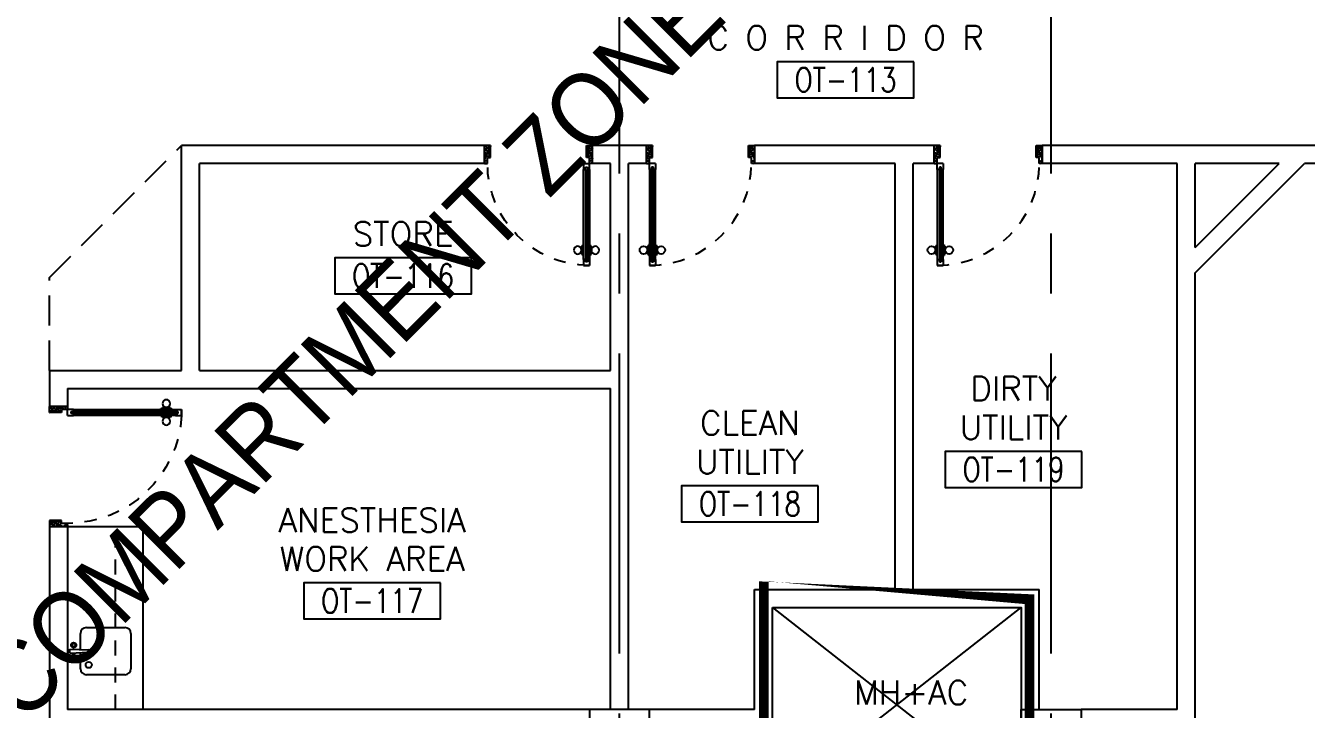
# Model space of a CAD drawing. Extents: x 275967.8 to 276060, y 57291.9 to 57371.4.
# Drawn here: x 275987.79 to 275998.46, y 57343.43 to 57349.13 of the extents above; entities that cross this region are included whole.
import ezdxf
from ezdxf.enums import TextEntityAlignment as Align

# ---------------------------------------------------------------- set-up
doc = ezdxf.new("R2010")
doc.units = 0
doc.header["$MEASUREMENT"] = 0
for name, pattern in [('CENTERX2', [4, 2.5, -0.5, 0.5, -0.5]), ('DASHED', [0.75, 0.5, -0.25]), ('HIDDEN', [0.375, 0.25, -0.125]), ('HIDDEN2', [0.1875, 0.125, -0.0625])]:
    doc.linetypes.add(name, pattern=pattern)
for name, color, linetype in [('AXES', 11, 'CENTERX2'), ('DOOR', 7, 'CONTINUOUS'), ('FireCompart', 7, 'DASHED'), ('ME-FIX', 3, 'CONTINUOUS'), ('RM-BOX', 4, 'CONTINUOUS'), ('RM-NAME', 2, 'CONTINUOUS'), ('RM-NO', 2, 'CONTINUOUS'), ('SHAFT', 3, 'CONTINUOUS'), ('TXT1', 2, 'CONTINUOUS'), ('WALL', 2, 'CONTINUOUS')]:
    doc.layers.add(name, color=color, linetype=linetype)
doc.styles.add('ROMANS', font='ROMANS.shx', dxfattribs={"width": 0.6})
doc.styles.add('TTXT', font='swisse.ttf', dxfattribs={"width": 0.6})

# ---------------------------------------------------------------- blocks, each defined once
blk = doc.blocks.new('RM1')
at = {"layer": 'RM-BOX'}
blk.add_lwpolyline([(569.8908462408872, -200), (-569.890846240829, -200), (-569.8908462407999, -500), (569.8908462407999, -500)], close=True, dxfattribs=at)
at = {"layer": 'RM-NAME', "style": 'ROMANS'}
for tag, p in [('ROOMNAME1', (-5.820766091346741e-11, 323.8095238095266)), ('ROOMNAME2', (0, 0))]:
    blk.add_attdef(tag, text='', height=200, dxfattribs=at).set_placement(p, align=Align.MIDDLE)
at = {"layer": 'RM-NO', "style": 'ROMANS', "width": 0.8}
blk.add_attdef('ROOMNO', text='', height=200, dxfattribs=at).set_placement((0, -350), align=Align.MIDDLE)
blk = doc.blocks.new('DOOR-10')
at = {"layer": 'DOOR', "color": 0, "linetype": 'ByBlock'}
for p, q in [((-25.69739139656303, 1099.999999999069), (-75.69739139656303, 1099.999999999069)), ((-75.69739139656303, 1099.999999999069), (-25.69739139656303, 1099.999999999069)), ((-75.69739139656303, 1049.999999999069), (-75.69739139603917, 1099.999999999098)), ((-42.69739139656303, 1069.999999999069), (-58.69739139656303, 1069.999999999069)), ((-58.69739139656303, 1049.999999999069), (-58.69739139656303, 1069.999999999069)), ((-42.69739139656303, 1049.999999999069), (-42.69739139656303, 1069.999999999069)), ((-25.69739139656303, 1049.999999999069), (-25.69739139656303, 1099.999999999069)), ((-82.89739139663288, 1005.042457220465), (-91.89739139663288, 1005.042457220465)), ((-91.89739139663288, 1005.042457220465), (-91.89739139663288, 940.2424572204764)), ((-75.69739139656303, 1017.642457220471), (-82.89739139663288, 1017.642457220471)), ((-82.89739139663288, 927.6424572204705), (-82.89739139663288, 1017.642457220471)), ((-82.89739139663288, 1005.042457220465), (-82.89739139663288, 940.2424572204764)), ((-58.69739139656303, 1049.999999999069), (-75.69739139656303, 1049.999999999069)), ((-25.69739139656303, 1049.999999999069), (-42.69739139656303, 1049.999999999069)), ((-25.69739139656303, 1017.642457220471), (-18.49739139649319, 1017.642457220471)), ((-18.49739139649319, 927.6424572204705), (-18.49739139649319, 1017.642457220471)), ((-18.49739139649319, 1005.042457220465), (-9.497391396493185, 1005.042457220465)), ((-18.49739139649319, 1005.042457220465), (-18.49739139649319, 940.2424572204764)), ((-9.497391396493185, 1005.042457220465), (-9.497391396493185, 940.2424572204764)), ((-82.89739139663288, 940.2424572204764), (-91.89739139663288, 940.2424572204764)), ((-75.69739139656303, 927.6424572204705), (-82.89739139663288, 927.6424572204705)), ((-25.69739139656303, 927.6424572204705), (-18.49739139649319, 927.6424572204705)), ((-18.49739139649319, 940.2424572204764), (-9.497391396493185, 940.2424572204764)), ((-1000.697391395341, 0), (-1000.697391395341, 150)), ((-1000.697391395341, 150), (-975.6973913953407, 150)), ((-1000.697391395341, 150), (-1000.697391395341, 0)), ((-975.6973913953407, 150), (-975.6973913953407, 100)), ((-75.69739139534067, 200), (-58.69739139534067, 200)), ((-75.69739139534067, 150), (-75.69739139534067, 200)), ((-75.69739139534067, 150), (-25.69739139534067, 150)), ((-58.69739139534067, 200), (-58.69739139534067, 180)), ((-58.69739139534067, 180), (-42.69739139534067, 180)), ((-42.69739139534067, 200), (-25.69739139534067, 200)), ((-42.69739139534067, 180), (-42.69739139534067, 200)), ((-25.69739139534067, 200), (-25.69739139534067, 150)), ((-0.6973913953406736, 150), (-25.69739139534067, 150)), ((-25.69739139534067, 150), (-25.69739139534067, 100)), ((-950.6973913953407, 0), (-1000.697391395341, 0)), ((-975.6973913953407, 100), (-950.6973913953407, 100)), ((-950.6973913953407, 100), (-950.6973913953407, 0)), ((-50.69739139534067, 100), (-50.69739139534067, 0)), ((-25.69739139534067, 100), (-50.69739139534067, 100)), ((-50.69739139534067, 0), (-0.6973913953406736, 0))]:
    blk.add_line(p, q, dxfattribs=at)
at = {"layer": 'DOOR', "linetype": 'ByBlock'}
for p, q in [((-75.69739139656303, 1049.999999999069), (-75.69739139534067, 200)), ((-58.69739139534067, 200), (-58.69739139656303, 1049.999999999069)), ((-42.69739139534067, 200), (-42.69739139656303, 1049.999999999069)), ((-25.69739139534067, 200), (-25.69739139656303, 1049.999999999069))]:
    blk.add_line(p, q, dxfattribs=at)
at = {"layer": 'DOOR', "color": 9, "linetype": 'ByBlock'}
for p, q in [((-950.6973913953407, 0), (-1000.697391395341, 113.7099299924448)), ((-50.69739139534067, 0), (-0.6973913953406736, 113.7099299924448)), ((-0.6973913953406736, 0), (-0.6973913953406736, 150)), ((-950.6973913953407, 0), (-1000.697391395341, 40.1457343158545)), ((-950.6973913953407, 0), (-964.0546774388058, 100)), ((-50.69739139534067, 0), (-37.34010535187554, 100)), ((-50.69739139534067, 0), (-0.6973913953406736, 40.1457343158545))]:
    blk.add_line(p, q, dxfattribs=at)
at = {"layer": 'DOOR', "color": 0, "linetype": 'ByBlock'}
for centre in [(-124.2283356115222, 972.6424572204705), (22.83355281845434, 972.6424572204705)]:
    blk.add_circle(centre, 32.39999999998526, dxfattribs=at)
at = {"layer": 'DOOR', "linetype": 'HIDDEN', "ltscale": 0.5}
blk.add_arc((-23.39897476031911, 149.138342134087), 952.2988064575108, 93.14815770431052, 179.9481576940245, dxfattribs=at)
at = {"layer": 'DOOR', "color": 9, "linetype": 'ByBlock'}
for centre, radius, start, end in [((-950.6973913953407, 0), 154.4019578127773, 103.7142292212167, 108.8947114515936), ((-950.6973913953407, 0), 134.4019578127773, 100.7199763555959, 111.8401506085482), ((-50.69739139534067, 0), 134.4019578127773, 68.15984939145177, 79.28002364440412), ((-50.69739139534067, 0), 114.4019578127773, 64.0838418833441, 77.3774258719247), ((-50.69739139534067, 0), 154.4019578127773, 71.10528854840643, 76.28577077878333), ((-950.6973913953407, 0), 94.40195781277725, 90, 121.981811965689), ((-950.6973913953407, 0), 74.40195781277725, 90, 132.2235735847074), ((-950.6973913953407, 0), 54.40195781277725, 90, 156.7926171089788), ((-950.6973913953407, 0), 34.40195781277725, 90, 180), ((-950.6973913953407, 0), 14.40195781277725, 90, 180), ((-50.69739139534067, 0), 94.40195781277725, 58.01818803431096, 90), ((-50.69739139534067, 0), 74.40195781277725, 47.7764264152926, 90), ((-50.69739139534067, 0), 54.40195781277725, 23.20738289102122, 90), ((-50.69739139534067, 0), 34.40195781277725, 0, 90), ((-50.69739139534067, 0), 14.40195781277725, 0, 90)]:
    blk.add_arc(centre, radius, start, end, dxfattribs=at)
blk = doc.blocks.new('DOOR90')
at = {"layer": 'DOOR', "color": 0, "linetype": 'ByBlock'}
for p, q in [((-150, 0), (-150, -25)), ((-150, 0), (0, 0)), ((0, -50), (0, 0)), ((-1000, -25), (-1000, -75)), ((-1000, -75), (-1000, -25)), ((-950, -25), (-1000, -25)), ((-950, -75), (-1000.000000000029, -74.99999999947613)), ((-970, -42), (-970, -58)), ((-950, -41.9999999999709), (-970, -41.9999999999709)), ((-950, -58), (-970, -58)), ((-950, -25), (-950, -41.9999999999709)), ((-950, -58), (-950, -75)), ((-917.6424572214019, -25), (-917.6424572214019, -17.79999999995925)), ((-827.6424572214019, -17.79999999995925), (-917.6424572214019, -17.79999999995925)), ((-917.6424572214019, -75), (-917.6424572214019, -82.20000000004075)), ((-827.6424572214019, -82.20000000004075), (-917.6424572214019, -82.20000000004075)), ((-905.042457221396, -17.79999999995925), (-905.042457221396, -8.799999999959255)), ((-905.042457221396, -8.799999999959255), (-840.2424572214077, -8.799999999959255)), ((-905.042457221396, -17.79999999995925), (-840.2424572214077, -17.79999999995925)), ((-905.042457221396, -82.20000000004075), (-905.042457221396, -91.20000000004075)), ((-905.042457221396, -82.20000000004075), (-840.2424572214077, -82.20000000004075)), ((-905.042457221396, -91.20000000004075), (-840.2424572214077, -91.20000000004075)), ((-840.2424572214077, -17.79999999995925), (-840.2424572214077, -8.799999999959255)), ((-840.2424572214077, -82.20000000004075), (-840.2424572214077, -91.20000000004075)), ((-827.6424572214019, -25), (-827.6424572214019, -17.79999999995925)), ((-827.6424572214019, -75), (-827.6424572214019, -82.20000000004075)), ((-200, -42), (-200, -25)), ((-200, -25), (-150, -25)), ((-180, -42), (-200, -42)), ((-200, -75), (-200, -58)), ((-200, -58), (-180, -58)), ((-150, -75), (-200, -75)), ((-180, -58), (-180, -42)), ((-150, -75), (-150, -25)), ((-150, -25), (-100, -25)), ((-100, -25), (-100, -50)), ((-100, -50), (0, -50)), ((-100, -850), (0, -850)), ((-100, -875), (-100, -850)), ((0, -850), (0, -900)), ((-150, -900), (-150, -875)), ((-150, -875), (-100, -875)), ((0, -900), (-150, -900)), ((-150, -900), (0, -900))]:
    blk.add_line(p, q, dxfattribs=at)
at = {"layer": 'DOOR', "color": 9, "linetype": 'ByBlock'}
for p, q in [((0, -50), (-113.7099299924448, 0)), ((0, -50), (-40.1457343158545, 0)), ((0, -50), (-100, -36.64271395650576)), ((0, -850), (-113.7099299924448, -900)), ((0, -850), (-100, -863.3572860434942)), ((0, -850), (-40.1457343158545, -900))]:
    blk.add_line(p, q, dxfattribs=at)
at = {"layer": 'DOOR', "linetype": 'ByBlock'}
for p, q in [((-200, -25), (-950, -25)), ((-200, -42), (-950, -41.9999999999709)), ((-200, -58), (-950, -58)), ((-950, -75), (-200, -75))]:
    blk.add_line(p, q, dxfattribs=at)
at = {"layer": 'DOOR', "color": 0, "linetype": 'ByBlock'}
for centre in [(-872.6424572214019, 23.53094421501737), (-872.6424572214019, -123.5309442149592)]:
    blk.add_circle(centre, 32.39999999998526, dxfattribs=at)
at = {"layer": 'DOOR', "color": 9, "linetype": 'ByBlock'}
for centre, radius, start, end in [((0, -50), 154.4019578127773, 161.1052885486658, 166.2857707776672), ((0, -50), 134.4019578127773, 158.1598493927677, 169.2800236453784), ((0, -50), 94.40195781277725, 148.0181880328085, 180), ((0, -50), 74.40195781277725, 137.7764264164989, 180), ((0, -50), 114.4019578127773, 154.0838418822192, 167.37742587102), ((0, -50), 54.40195781277725, 113.2073828924446, 180), ((0, -50), 34.40195781277725, 90, 180), ((0, -50), 14.40195781277725, 90, 180), ((0, -850), 94.40195781277725, 180, 211.9818119671915), ((0, -850), 74.40195781277725, 180, 222.2235735835011), ((0, -850), 54.40195781277725, 180, 246.7926171075554), ((0, -850), 34.40195781277725, 180, 270), ((0, -850), 14.40195781277725, 180, 270), ((0, -850), 154.4019578127773, 193.7142292223328, 198.8947114513342), ((0, -850), 134.4019578127773, 190.7199763546216, 201.8401506072323)]:
    blk.add_arc(centre, radius, start, end, dxfattribs=at)
at = {"layer": 'DOOR', "linetype": 'HIDDEN', "ltscale": 0.5}
blk.add_arc((-149.9999999997381, -24.99999999948341), 850.0000000002619, 180, 270, dxfattribs=at)

msp = doc.modelspace()

# ---------------------------------------------------------------- linework, layer by layer
at = {"layer": 'AXES'}
for p, q in [((275992.7354987894, 57291.89863323942), (275992.7354987894, 57370.71130836655)), ((275996.3354987894, 57291.89863323942), (275996.3354987894, 57370.71130836655))]:
    msp.add_line(p, q, dxfattribs=at)
at = {"layer": 'FireCompart', "const_width": 0.08}
msp.add_lwpolyline([(275996.1537754723, 57342.57861673608), (275993.9393294027, 57342.57861673606), (275993.9393294028, 57344.35077359622), (275996.1537754723, 57344.35077359621), (275996.1537754723, 57342.57861673608)], close=True, dxfattribs=at)
at = {"layer": 'ME-FIX'}
for p, q in [((275988.1354999394, 57344.95792688338), (275988.7620020036, 57344.95792688338)), ((275988.7620020036, 57344.95792688338), (275988.7620020036, 57343.43292688339)), ((275988.2926975976, 57344.1148107982), (275988.6137854307, 57344.1148107982)), ((275988.2428247826, 57343.92845252825), (275988.2428247826, 57344.06493798319)), ((275988.6636582457, 57344.06493798319), (275988.6636582457, 57343.77201794731)), ((275988.1546284364, 57343.90244891171), (275988.1546284364, 57343.93450701878)), ((275988.1546284364, 57343.93450701878), (275988.309889069, 57343.92845252825)), ((275988.1546284364, 57343.90244891171), (275988.309889069, 57343.90850340224)), ((275988.2428247826, 57343.77201794731), (275988.2428247826, 57343.90850340224)), ((275988.6137854307, 57343.7221451323), (275988.2926975976, 57343.7221451323)), ((275988.7620020036, 57343.43292688339), (275988.1354987894, 57343.43292688339))]:
    msp.add_line(p, q, dxfattribs=at)
at = {"layer": 'ME-FIX', "linetype": 'HIDDEN2'}
msp.add_line((275988.5354987893, 57343.43292688338), (275988.5354987894, 57344.95792688338), dxfattribs=at)
at = {"layer": 'ME-FIX'}
for centre, radius in [((275988.1857166035, 57343.96824020513), 0.02166226048229988), ((275988.1857166035, 57343.96824020513), 0.01398170678879575), ((275988.1857166035, 57343.86871572537), 0.02166226048229988), ((275988.1857166035, 57343.86871572537), 0.01398170678879575), ((275988.3122585015, 57343.80402678015), 0.02550626410779683)]:
    msp.add_circle(centre, radius, dxfattribs=at)
for centre, radius, start, end in [((275988.2926975976, 57344.06493798319), 0.04987281501271799, 90, 180), ((275988.6137854307, 57344.06493798319), 0.04987281501271799, 0, 90), ((275988.309889069, 57343.91847796525), 0.009974563002543034, 270, 90), ((275988.2926975976, 57343.77201794731), 0.04987281501271799, 180, 270), ((275988.6137854307, 57343.77201794731), 0.04987281501271799, 270, 0)]:
    msp.add_arc(centre, radius, start, end, dxfattribs=at)
at = {"layer": 'SHAFT'}
for p, q in [((275994.0104987894, 57342.65792688339), (275996.0854987894, 57344.28292688339)), ((275994.0104987894, 57344.28292688339), (275996.0854987894, 57342.65792688339))]:
    msp.add_line(p, q, dxfattribs=at)
at = {"layer": 'WALL', "color": 0, "linetype": 'HIDDEN'}
for p, q in [((275987.9854987894, 57347.0329268834), (275989.0854987894, 57348.13292688339)), ((275987.9854987894, 57346.25792688339), (275987.9854987894, 57347.0329268834))]:
    msp.add_line(p, q, dxfattribs=at)
at = {"layer": 'WALL'}
for p, q in [((275991.6105002323, 57348.13292688339), (275989.0854987894, 57348.13292688339)), ((275989.0854987894, 57346.25792688339), (275989.0854987894, 57348.13292688339)), ((275991.6104992832, 57347.98292688339), (275991.6105002323, 57348.13292688339)), ((275992.5104987894, 57347.98292688339), (275992.5104997384, 57348.13292688339)), ((275992.9604978404, 57348.13292688339), (275992.5104997384, 57348.13292688339)), ((275992.9604987894, 57347.98292688339), (275992.9604978404, 57348.13292688339)), ((275995.3604978404, 57348.13292688339), (275993.8604973659, 57348.13292688339)), ((275993.8604987894, 57347.98292688339), (275993.8604978404, 57348.13292688339)), ((275995.3604987894, 57347.98292688339), (275995.3604978404, 57348.13292688339)), ((275999.7255006874, 57348.13292688339), (275996.2604978404, 57348.13292688339)), ((275996.2604987894, 57347.98292688339), (275996.2604978404, 57348.13292688339)), ((275991.6104992832, 57347.98292688339), (275989.2354987894, 57347.98292688339)), ((275989.2354987894, 57346.25792688339), (275989.2354987894, 57347.98292688339)), ((275992.6604987894, 57347.98292688339), (275992.5104987894, 57347.98292688339)), ((275992.6604987894, 57346.25792688339), (275992.6604987894, 57347.98292688339)), ((275992.9604987894, 57347.98292688339), (275992.8104987894, 57347.98292688339)), ((275992.8104987894, 57343.43292688339), (275992.8104987894, 57347.98292688339)), ((275995.0354987894, 57347.98292688339), (275993.8604987894, 57347.98292688339)), ((275995.0354987894, 57344.43292688339), (275995.0354987894, 57347.98292688339)), ((275995.3604987894, 57347.98292688339), (275995.1854987894, 57347.98292688339)), ((275995.1854987894, 57344.43292688339), (275995.1854987894, 57347.98292688339)), ((275997.3854987894, 57347.98292688339), (275996.2604987894, 57347.98292688339)), ((275997.3854987894, 57343.43292688339), (275997.3854987894, 57347.98292688339)), ((275997.5354987894, 57347.07079484902), (275998.4476308237, 57347.98292688339)), ((275997.5354987893, 57347.28292688336), (275998.2354987894, 57347.98292688339)), ((275998.2354987894, 57347.98292688339), (275997.5354987894, 57347.98292688339)), ((275997.5354987893, 57347.28292688336), (275997.5354987894, 57347.98292688339)), ((275999.7254997384, 57347.98292688339), (275998.4476308237, 57347.98292688339)), ((275997.5354987894, 57342.79505891773), (275997.5354987894, 57347.07079484902)), ((275987.9854987894, 57346.25792688339), (275987.9854987894, 57345.95792783241)), ((275987.9854987894, 57346.25792688339), (275989.0854987894, 57346.25792688339)), ((275989.2354987894, 57346.25792688339), (275992.6604987894, 57346.25792688339)), ((275988.1354987894, 57346.10792688339), (275988.1354987894, 57345.95792688339)), ((275988.1354987894, 57346.10792688339), (275992.6604987894, 57346.10792688339)), ((275992.6604987894, 57343.43292688339), (275992.6604987894, 57346.10792688339)), ((275988.1354987894, 57345.95792688339), (275987.9854987894, 57345.95792783241)), ((275988.1354987894, 57344.95792688339), (275987.9854987894, 57344.95792783241)), ((275987.9854987894, 57344.95792783241), (275987.9854987894, 57343.28292688339)), ((275988.1354987894, 57344.95792688339), (275988.1354987894, 57343.43292688339)), ((275993.8604987894, 57344.43292688339), (275995.0354987894, 57344.43292688339)), ((275993.8604987894, 57343.43292688339), (275993.8604987894, 57344.43292688339)), ((275995.1854987894, 57344.43292688339), (275996.2354987894, 57344.43292688339)), ((275996.2354987894, 57343.43292688339), (275996.2354987894, 57344.43292688339)), ((275992.4854987894, 57343.43292688339), (275988.1354987894, 57343.43292688339)), ((275993.8604987894, 57343.43292688339), (275992.9854987894, 57343.43292688339)), ((275997.3854987894, 57343.43292688339), (275996.5854987894, 57343.43292688339))]:
    msp.add_line(p, q, dxfattribs=at)
msp.add_lwpolyline([(275994.0104987894, 57344.28292688339), (275996.0854987894, 57344.28292688339), (275996.0854987894, 57342.6579268834), (275994.0104987894, 57342.6579268834)], close=True, dxfattribs=at)
at = {"layer": 'WALL', "linetype": 'ByBlock', "ltscale": 0.3}
for points in [[(275992.4854987893, 57342.93292688339), (275992.9854987893, 57342.93292688339), (275992.9854987893, 57343.43292688339), (275992.4854987893, 57343.43292688339)], [(275996.5854987894, 57342.93292688339), (275996.0854987894, 57342.93292688339), (275996.0854987894, 57343.43292688339), (275996.5854987894, 57343.43292688339)]]:
    msp.add_lwpolyline(points, close=True, dxfattribs=at)

# ---------------------------------------------------------------- block references
at = {"layer": 'DOOR', "color": 0, "linetype": 'ByBlock', "ltscale": 0.3, "yscale": 0.000999999996565748, "zscale": 0.001}
for name, p, xscale, rotation in [('DOOR90', (275992.5104997384, 57348.13292688339), -0.000999999996565748, 270), ('DOOR90', (275992.9604978404, 57348.13292688339), 0.000999999996565748, 90), ('DOOR90', (275995.3604978404, 57348.13292688339), 0.000999999996565748, 90), ('DOOR-10', (275987.9854987894, 57345.95862427478), -0.000999999996565748, 270)]:
    msp.add_blockref(name, p, dxfattribs=dict(at, xscale=xscale, rotation=rotation))
at = {"layer": 'RM-NAME', "xscale": 0.0009999999892897904, "yscale": 0.000999999996565748, "zscale": 0.001}
for p, values in [((275994.6211842977, 57349.02982911759), {'ROOMNO': 'OT-113', 'ROOMNAME2': 'C O R R I D O R'}), ((275990.9318936476, 57347.39483103412), {'ROOMNO': 'OT-116', 'ROOMNAME2': 'STORE'}), ((275996.021201923, 57345.78292688339), {'ROOMNO': 'OT-119', 'ROOMNAME2': 'UTILITY', 'ROOMNAME1': 'DIRTY'}), ((275993.8233898773, 57345.49648508895), {'ROOMNO': 'OT-118', 'ROOMNAME2': 'UTILITY', 'ROOMNAME1': 'CLEAN'}), ((275990.6745360064, 57344.68738986715), {'ROOMNO': 'OT-117', 'ROOMNAME2': 'WORK AREA', 'ROOMNAME1': 'ANESTHESIA'})]:
    msp.add_blockref('RM1', p, dxfattribs=at).add_auto_attribs(values)

# ---------------------------------------------------------------- texts
at = {"layer": 'RM-NAME', "style": 'ROMANS'}
msp.add_text('MH+AC', height=0.2, dxfattribs=at).set_placement((275995.1678426515, 57343.57285955644), align=Align.MIDDLE)
at = {"layer": 'TXT1', "color": 6, "style": 'TTXT', "width": 0.9}
msp.add_text('SMOKE COMPARTMENT ZONE No.1', height=0.6078515624999999, rotation=44.99999999970522, dxfattribs=at).set_placement((275985.6615346423, 57341.19672833259))

doc.saveas('drawing.dxf')
